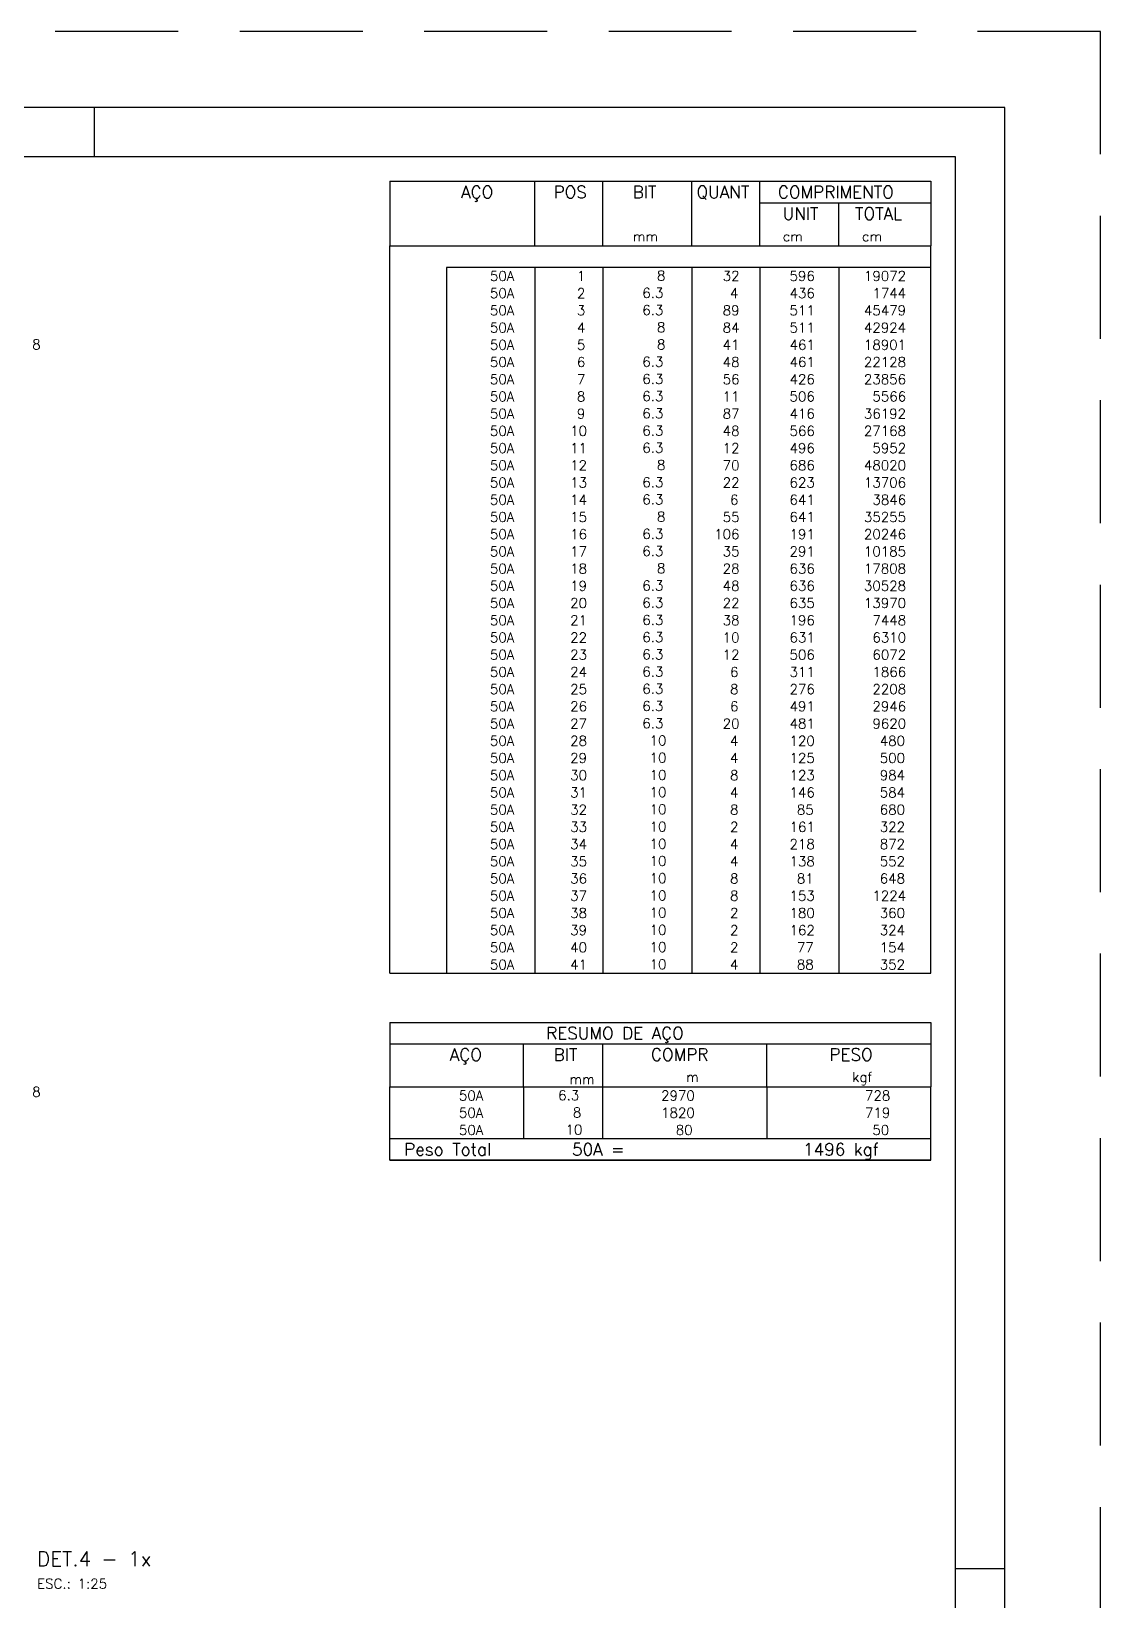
# Model space of a CAD drawing. Extents: x -1.9 to 86, y -1.6 to 60.9.
# Drawn here: x 64.31 to 86.05, y 29.05 to 60.95 of the extents above; entities that cross this region are included whole.
import ezdxf

# ---------------------------------------------------------------- set-up
doc = ezdxf.new("R2010")
doc.units = 0
doc.header["$MEASUREMENT"] = 0
doc.linetypes.add('HIDDEN', pattern=[0.375, 0.25, -0.125])
doc.layers.get('0').update_dxf_attribs({"linetype": 'CONTINUOUS'})
doc.layers.get('Defpoints').update_dxf_attribs({"linetype": 'CONTINUOUS'})
for name, color, linetype in [('ARQ_FOLHA', 7, 'CONTINUOUS'), ('PENA_02', 2, 'CONTINUOUS'), ('PENA_03', 3, 'CONTINUOUS'), ('PENA_05', 5, 'CONTINUOUS')]:
    doc.layers.add(name, color=color, linetype=linetype)
doc.styles.get("Standard").update_dxf_attribs({"font": 'ROMANS.SHX'})

# ---------------------------------------------------------------- blocks, each defined once
blk = doc.blocks.new('FOLHA A1 - 841 X 594')
at = {"layer": 'ARQ_FOLHA', "color": 1}
for p, q in [((-185, 584), (-185, 594)), ((-10, 297), (0, 297))]:
    blk.add_line(p, q, dxfattribs=at)
for points in [[(-841, 0), (0, 0), (0, 594), (-841, 594)], [(-816, 10), (-10, 10), (-10, 584), (-816, 584)]]:
    blk.add_lwpolyline(points, close=True, dxfattribs=at)
at = {"layer": 'Defpoints', "color": 8, "linetype": 'HIDDEN', "ltscale": 100}
blk.add_lwpolyline([(-860.5, 609.5), (-860.5, -15.5), (19.5, -15.5), (19.5, 609.5)], close=True, dxfattribs=at)
blk = doc.blocks.new('*U24')
blk.add_blockref('FOLHA A1 - 841 X 594', (0, 0))

msp = doc.modelspace()

# ---------------------------------------------------------------- linework, layer by layer
at = {"layer": 'PENA_02', "linetype": 'Continuous'}
for p, q in [((71.6, 57.9), (71.6, 56.588)), ((71.6, 57.9), (82.6, 57.9)), ((74.55, 56.588), (74.55, 57.9)), ((75.93, 56.588), (75.93, 57.9)), ((77.74, 56.588), (77.74, 57.9)), ((79.12, 56.588), (79.12, 57.9)), ((82.6, 57.9), (82.6, 56.588)), ((79.12, 57.463), (82.6, 57.463)), ((80.73, 56.588), (80.73, 57.463)), ((71.6, 56.588), (82.6, 56.588)), ((71.6, 56.15), (71.6, 56.588)), ((71.6, 56.588), (82.6, 56.588)), ((82.6, 56.15), (82.6, 56.588)), ((71.6, 55.8), (71.6, 56.15)), ((82.6, 56.15), (72.75, 56.15)), ((72.75, 56.15), (72.75, 55.8)), ((74.55, 56.15), (74.55, 55.8)), ((75.93, 56.15), (75.93, 55.8)), ((77.74, 56.15), (77.74, 55.8)), ((79.12, 56.15), (79.12, 55.8)), ((80.73, 56.15), (80.73, 55.8)), ((82.6, 55.8), (82.6, 56.15)), ((71.6, 55.45), (71.6, 55.8)), ((72.75, 55.8), (72.75, 55.45)), ((74.55, 55.8), (74.55, 55.45)), ((75.93, 55.8), (75.93, 55.45)), ((77.74, 55.8), (77.74, 55.45)), ((79.12, 55.8), (79.12, 55.45)), ((80.73, 55.8), (80.73, 55.45)), ((82.6, 55.45), (82.6, 55.8)), ((71.6, 55.1), (71.6, 55.45)), ((72.75, 55.45), (72.75, 55.1)), ((74.55, 55.45), (74.55, 55.1)), ((75.93, 55.45), (75.93, 55.1)), ((77.74, 55.45), (77.74, 55.1)), ((79.12, 55.45), (79.12, 55.1)), ((80.73, 55.45), (80.73, 55.1)), ((82.6, 55.1), (82.6, 55.45)), ((71.6, 54.75), (71.6, 55.1)), ((72.75, 55.1), (72.75, 54.75)), ((74.55, 55.1), (74.55, 54.75)), ((75.93, 55.1), (75.93, 54.75)), ((77.74, 55.1), (77.74, 54.75)), ((79.12, 55.1), (79.12, 54.75)), ((80.73, 55.1), (80.73, 54.75)), ((82.6, 54.75), (82.6, 55.1)), ((71.6, 54.4), (71.6, 54.75)), ((72.75, 54.75), (72.75, 54.4)), ((74.55, 54.75), (74.55, 54.4)), ((75.93, 54.75), (75.93, 54.4)), ((77.74, 54.75), (77.74, 54.4)), ((79.12, 54.75), (79.12, 54.4)), ((80.73, 54.75), (80.73, 54.4)), ((82.6, 54.4), (82.6, 54.75)), ((71.6, 54.05), (71.6, 54.4)), ((72.75, 54.4), (72.75, 54.05)), ((74.55, 54.4), (74.55, 54.05)), ((75.93, 54.4), (75.93, 54.05)), ((77.74, 54.4), (77.74, 54.05)), ((79.12, 54.4), (79.12, 54.05)), ((80.73, 54.4), (80.73, 54.05)), ((82.6, 54.05), (82.6, 54.4)), ((71.6, 53.7), (71.6, 54.05)), ((72.75, 54.05), (72.75, 53.7)), ((74.55, 54.05), (74.55, 53.7)), ((75.93, 54.05), (75.93, 53.7)), ((77.74, 54.05), (77.74, 53.7)), ((79.12, 54.05), (79.12, 53.7)), ((80.73, 54.05), (80.73, 53.7)), ((82.6, 53.7), (82.6, 54.05)), ((71.6, 53.35), (71.6, 53.7)), ((72.75, 53.7), (72.75, 53.35)), ((74.55, 53.7), (74.55, 53.35)), ((75.93, 53.7), (75.93, 53.35)), ((77.74, 53.7), (77.74, 53.35)), ((79.12, 53.7), (79.12, 53.35)), ((80.73, 53.7), (80.73, 53.35)), ((82.6, 53.35), (82.6, 53.7)), ((71.6, 53), (71.6, 53.35)), ((72.75, 53.35), (72.75, 53)), ((74.55, 53.35), (74.55, 53)), ((75.93, 53.35), (75.93, 53)), ((77.74, 53.35), (77.74, 53)), ((79.12, 53.35), (79.12, 53)), ((80.73, 53.35), (80.73, 53)), ((82.6, 53), (82.6, 53.35)), ((71.6, 52.65), (71.6, 53)), ((72.75, 53), (72.75, 52.65)), ((74.55, 53), (74.55, 52.65)), ((75.93, 53), (75.93, 52.65)), ((77.74, 53), (77.74, 52.65)), ((79.12, 53), (79.12, 52.65)), ((80.73, 53), (80.73, 52.65)), ((82.6, 52.65), (82.6, 53)), ((71.6, 52.3), (71.6, 52.65)), ((72.75, 52.65), (72.75, 52.3)), ((74.55, 52.65), (74.55, 52.3)), ((75.93, 52.65), (75.93, 52.3)), ((77.74, 52.65), (77.74, 52.3)), ((79.12, 52.65), (79.12, 52.3)), ((80.73, 52.65), (80.73, 52.3)), ((82.6, 52.3), (82.6, 52.65)), ((71.6, 51.95), (71.6, 52.3)), ((72.75, 52.3), (72.75, 51.95)), ((74.55, 52.3), (74.55, 51.95)), ((75.93, 52.3), (75.93, 51.95)), ((77.74, 52.3), (77.74, 51.95)), ((79.12, 52.3), (79.12, 51.95)), ((80.73, 52.3), (80.73, 51.95)), ((82.6, 51.95), (82.6, 52.3)), ((71.6, 51.6), (71.6, 51.95)), ((72.75, 51.95), (72.75, 51.6)), ((74.55, 51.95), (74.55, 51.6)), ((75.93, 51.95), (75.93, 51.6)), ((77.74, 51.95), (77.74, 51.6)), ((79.12, 51.95), (79.12, 51.6)), ((80.73, 51.95), (80.73, 51.6)), ((82.6, 51.6), (82.6, 51.95)), ((71.6, 51.25), (71.6, 51.6)), ((72.75, 51.6), (72.75, 51.25)), ((74.55, 51.6), (74.55, 51.25)), ((75.93, 51.6), (75.93, 51.25)), ((77.74, 51.6), (77.74, 51.25)), ((79.12, 51.6), (79.12, 51.25)), ((80.73, 51.6), (80.73, 51.25)), ((82.6, 51.25), (82.6, 51.6)), ((71.6, 50.9), (71.6, 51.25)), ((72.75, 51.25), (72.75, 50.9)), ((74.55, 51.25), (74.55, 50.9)), ((75.93, 51.25), (75.93, 50.9)), ((77.74, 51.25), (77.74, 50.9)), ((79.12, 51.25), (79.12, 50.9)), ((80.73, 51.25), (80.73, 50.9)), ((82.6, 50.9), (82.6, 51.25)), ((71.6, 50.55), (71.6, 50.9)), ((72.75, 50.9), (72.75, 50.55)), ((74.55, 50.9), (74.55, 50.55)), ((75.93, 50.9), (75.93, 50.55)), ((77.74, 50.9), (77.74, 50.55)), ((79.12, 50.9), (79.12, 50.55)), ((80.73, 50.9), (80.73, 50.55)), ((82.6, 50.55), (82.6, 50.9)), ((71.6, 50.2), (71.6, 50.55)), ((72.75, 50.55), (72.75, 50.2)), ((74.55, 50.55), (74.55, 50.2)), ((75.93, 50.55), (75.93, 50.2)), ((77.74, 50.55), (77.74, 50.2)), ((79.12, 50.55), (79.12, 50.2)), ((80.73, 50.55), (80.73, 50.2)), ((82.6, 50.2), (82.6, 50.55)), ((71.6, 49.85), (71.6, 50.2)), ((72.75, 50.2), (72.75, 49.85)), ((74.55, 50.2), (74.55, 49.85)), ((75.93, 50.2), (75.93, 49.85)), ((77.74, 50.2), (77.74, 49.85)), ((79.12, 50.2), (79.12, 49.85)), ((80.73, 50.2), (80.73, 49.85)), ((82.6, 49.85), (82.6, 50.2)), ((71.6, 49.5), (71.6, 49.85)), ((72.75, 49.85), (72.75, 49.5)), ((74.55, 49.85), (74.55, 49.5)), ((75.93, 49.85), (75.93, 49.5)), ((77.74, 49.85), (77.74, 49.5)), ((79.12, 49.85), (79.12, 49.5)), ((80.73, 49.85), (80.73, 49.5)), ((82.6, 49.5), (82.6, 49.85)), ((71.6, 49.15), (71.6, 49.5)), ((72.75, 49.5), (72.75, 49.15)), ((74.55, 49.5), (74.55, 49.15)), ((75.93, 49.5), (75.93, 49.15)), ((77.74, 49.5), (77.74, 49.15)), ((79.12, 49.5), (79.12, 49.15)), ((80.73, 49.5), (80.73, 49.15)), ((82.6, 49.15), (82.6, 49.5)), ((71.6, 48.8), (71.6, 49.15)), ((72.75, 49.15), (72.75, 48.8)), ((74.55, 49.15), (74.55, 48.8)), ((75.93, 49.15), (75.93, 48.8)), ((77.74, 49.15), (77.74, 48.8)), ((79.12, 49.15), (79.12, 48.8)), ((80.73, 49.15), (80.73, 48.8)), ((82.6, 48.8), (82.6, 49.15)), ((71.6, 48.45), (71.6, 48.8)), ((72.75, 48.8), (72.75, 48.45)), ((74.55, 48.8), (74.55, 48.45)), ((75.93, 48.8), (75.93, 48.45)), ((77.74, 48.8), (77.74, 48.45)), ((79.12, 48.8), (79.12, 48.45)), ((80.73, 48.8), (80.73, 48.45)), ((82.6, 48.45), (82.6, 48.8)), ((71.6, 48.1), (71.6, 48.45)), ((72.75, 48.45), (72.75, 48.1)), ((74.55, 48.45), (74.55, 48.1)), ((75.93, 48.45), (75.93, 48.1)), ((77.74, 48.45), (77.74, 48.1)), ((79.12, 48.45), (79.12, 48.1)), ((80.73, 48.45), (80.73, 48.1)), ((82.6, 48.1), (82.6, 48.45)), ((71.6, 47.75), (71.6, 48.1)), ((72.75, 48.1), (72.75, 47.75)), ((74.55, 48.1), (74.55, 47.75)), ((75.93, 48.1), (75.93, 47.75)), ((77.74, 48.1), (77.74, 47.75)), ((79.12, 48.1), (79.12, 47.75)), ((80.73, 48.1), (80.73, 47.75)), ((82.6, 47.75), (82.6, 48.1)), ((71.6, 47.4), (71.6, 47.75)), ((72.75, 47.75), (72.75, 47.4)), ((74.55, 47.75), (74.55, 47.4)), ((75.93, 47.75), (75.93, 47.4)), ((77.74, 47.75), (77.74, 47.4)), ((79.12, 47.75), (79.12, 47.4)), ((80.73, 47.75), (80.73, 47.4)), ((82.6, 47.4), (82.6, 47.75)), ((71.6, 47.05), (71.6, 47.4)), ((72.75, 47.4), (72.75, 47.05)), ((74.55, 47.4), (74.55, 47.05)), ((75.93, 47.4), (75.93, 47.05)), ((77.74, 47.4), (77.74, 47.05)), ((79.12, 47.4), (79.12, 47.05)), ((80.73, 47.4), (80.73, 47.05)), ((82.6, 47.05), (82.6, 47.4)), ((71.6, 46.7), (71.6, 47.05)), ((72.75, 47.05), (72.75, 46.7)), ((74.55, 47.05), (74.55, 46.7)), ((75.93, 47.05), (75.93, 46.7)), ((77.74, 47.05), (77.74, 46.7)), ((79.12, 47.05), (79.12, 46.7)), ((80.73, 47.05), (80.73, 46.7)), ((82.6, 46.7), (82.6, 47.05)), ((71.6, 46.35), (71.6, 46.7)), ((72.75, 46.7), (72.75, 46.35)), ((74.55, 46.7), (74.55, 46.35)), ((75.93, 46.7), (75.93, 46.35)), ((77.74, 46.7), (77.74, 46.35)), ((79.12, 46.7), (79.12, 46.35)), ((80.73, 46.7), (80.73, 46.35)), ((82.6, 46.35), (82.6, 46.7)), ((71.6, 46), (71.6, 46.35)), ((72.75, 46.35), (72.75, 46)), ((74.55, 46.35), (74.55, 46)), ((75.93, 46.35), (75.93, 46)), ((77.74, 46.35), (77.74, 46)), ((79.12, 46.35), (79.12, 46)), ((80.73, 46.35), (80.73, 46)), ((82.6, 46), (82.6, 46.35)), ((71.6, 45.65), (71.6, 46)), ((72.75, 46), (72.75, 45.65)), ((74.55, 46), (74.55, 45.65)), ((75.93, 46), (75.93, 45.65)), ((77.74, 46), (77.74, 45.65)), ((79.12, 46), (79.12, 45.65)), ((80.73, 46), (80.73, 45.65)), ((82.6, 45.65), (82.6, 46)), ((71.6, 45.3), (71.6, 45.65)), ((72.75, 45.65), (72.75, 45.3)), ((74.55, 45.65), (74.55, 45.3)), ((75.93, 45.65), (75.93, 45.3)), ((77.74, 45.65), (77.74, 45.3)), ((79.12, 45.65), (79.12, 45.3)), ((80.73, 45.65), (80.73, 45.3)), ((82.6, 45.3), (82.6, 45.65)), ((71.6, 44.95), (71.6, 45.3)), ((72.75, 45.3), (72.75, 44.95)), ((74.55, 45.3), (74.55, 44.95)), ((75.93, 45.3), (75.93, 44.95)), ((77.74, 45.3), (77.74, 44.95)), ((79.12, 45.3), (79.12, 44.95)), ((80.73, 45.3), (80.73, 44.95)), ((82.6, 44.95), (82.6, 45.3)), ((71.6, 44.6), (71.6, 44.95)), ((72.75, 44.95), (72.75, 44.6)), ((74.55, 44.95), (74.55, 44.6)), ((75.93, 44.95), (75.93, 44.6)), ((77.74, 44.95), (77.74, 44.6)), ((79.12, 44.95), (79.12, 44.6)), ((80.73, 44.95), (80.73, 44.6)), ((82.6, 44.6), (82.6, 44.95)), ((71.6, 44.25), (71.6, 44.6)), ((72.75, 44.6), (72.75, 44.25)), ((74.55, 44.6), (74.55, 44.25)), ((75.93, 44.6), (75.93, 44.25)), ((77.74, 44.6), (77.74, 44.25)), ((79.12, 44.6), (79.12, 44.25)), ((80.73, 44.6), (80.73, 44.25)), ((82.6, 44.25), (82.6, 44.6)), ((71.6, 43.9), (71.6, 44.25)), ((72.75, 44.25), (72.75, 43.9)), ((74.55, 44.25), (74.55, 43.9)), ((75.93, 44.25), (75.93, 43.9)), ((77.74, 44.25), (77.74, 43.9)), ((79.12, 44.25), (79.12, 43.9)), ((80.73, 44.25), (80.73, 43.9)), ((82.6, 43.9), (82.6, 44.25)), ((71.6, 43.55), (71.6, 43.9)), ((72.75, 43.9), (72.75, 43.55)), ((74.55, 43.9), (74.55, 43.55)), ((75.93, 43.9), (75.93, 43.55)), ((77.74, 43.9), (77.74, 43.55)), ((79.12, 43.9), (79.12, 43.55)), ((80.73, 43.9), (80.73, 43.55)), ((82.6, 43.55), (82.6, 43.9)), ((71.6, 43.2), (71.6, 43.55)), ((72.75, 43.55), (72.75, 43.2)), ((74.55, 43.55), (74.55, 43.2)), ((75.93, 43.55), (75.93, 43.2)), ((77.74, 43.55), (77.74, 43.2)), ((79.12, 43.55), (79.12, 43.2)), ((80.73, 43.55), (80.73, 43.2)), ((82.6, 43.2), (82.6, 43.55)), ((71.6, 42.85), (71.6, 43.2)), ((72.75, 43.2), (72.75, 42.85)), ((74.55, 43.2), (74.55, 42.85)), ((75.93, 43.2), (75.93, 42.85)), ((77.74, 43.2), (77.74, 42.85)), ((79.12, 43.2), (79.12, 42.85)), ((80.73, 43.2), (80.73, 42.85)), ((82.6, 42.85), (82.6, 43.2)), ((71.6, 42.5), (71.6, 42.85)), ((72.75, 42.85), (72.75, 42.5)), ((74.55, 42.85), (74.55, 42.5)), ((75.93, 42.85), (75.93, 42.5)), ((77.74, 42.85), (77.74, 42.5)), ((79.12, 42.85), (79.12, 42.5)), ((80.73, 42.85), (80.73, 42.5)), ((82.6, 42.5), (82.6, 42.85)), ((71.6, 42.15), (71.6, 42.5)), ((72.75, 42.5), (72.75, 42.15)), ((74.55, 42.5), (74.55, 42.15)), ((75.93, 42.5), (75.93, 42.15)), ((77.74, 42.5), (77.74, 42.15)), ((79.12, 42.5), (79.12, 42.15)), ((80.73, 42.5), (80.73, 42.15)), ((82.6, 42.15), (82.6, 42.5)), ((71.6, 41.8), (71.6, 42.15)), ((72.75, 42.15), (72.75, 41.8)), ((74.55, 42.15), (74.55, 41.8)), ((75.93, 42.15), (75.93, 41.8)), ((77.74, 42.15), (77.74, 41.8)), ((79.12, 42.15), (79.12, 41.8)), ((80.73, 42.15), (80.73, 41.8)), ((82.6, 41.8), (82.6, 42.15)), ((71.6, 41.8), (82.6, 41.8)), ((71.6, 40.8), (71.6, 39.488)), ((71.6, 40.8), (82.6, 40.8)), ((82.6, 40.8), (82.6, 39.488)), ((71.6, 40.363), (82.6, 40.363)), ((74.32, 39.488), (74.32, 40.363)), ((75.93, 39.488), (75.93, 40.363)), ((79.265, 39.488), (79.265, 40.363)), ((71.6, 39.488), (82.6, 39.488)), ((71.6, 39.138), (71.6, 39.488)), ((74.32, 39.488), (74.32, 39.138)), ((75.93, 39.138), (75.93, 39.488)), ((79.265, 39.488), (79.265, 39.138)), ((82.6, 39.138), (82.6, 39.488)), ((71.6, 38.788), (71.6, 39.138)), ((74.32, 39.138), (74.32, 38.788)), ((75.93, 38.788), (75.93, 39.138)), ((79.265, 39.138), (79.265, 38.788)), ((82.6, 38.788), (82.6, 39.138)), ((71.6, 38.438), (71.6, 38.788)), ((74.32, 38.788), (74.32, 38.438)), ((75.93, 38.438), (75.93, 38.788)), ((79.265, 38.788), (79.265, 38.438)), ((82.6, 38.438), (82.6, 38.788)), ((71.6, 38.438), (82.6, 38.438)), ((71.6, 38), (71.6, 38.438)), ((71.6, 38.438), (82.6, 38.438)), ((82.6, 38), (82.6, 38.438)), ((82.6, 38), (71.6, 38)), ((71.6, 38), (82.6, 38))]:
    msp.add_line(p, q, dxfattribs=at)

# ---------------------------------------------------------------- block references
at = {"xscale": 0.09999999999999938, "yscale": 0.09999999999999938, "zscale": 0.09999999999999938}
msp.add_blockref('*U24', (84.1, -0.002), dxfattribs=at)

# ---------------------------------------------------------------- texts
at = {"layer": 'PENA_02', "linetype": 'Continuous'}
for s, height, p in [('AÇO', 0.25, (73.05, 57.556)), ('POS', 0.25, (74.93, 57.556)), ('BIT', 0.25, (76.54, 57.556)), ('QUANT', 0.25, (77.836, 57.556)), ('COMPRIMENTO', 0.25, (79.489, 57.556)), ('UNIT', 0.25, (79.587, 57.119)), ('TOTAL', 0.25, (81.059, 57.119)), ('mm', 0.2, (76.54, 56.681)), ('cm', 0.2, (79.587, 56.681)), ('cm', 0.2, (81.197, 56.681)), ('     50A', 0.2, (72.89, 55.875)), ('  1', 0.2, (75.13, 55.875)), ('      8', 0.2, (76.137, 55.881)), ('   32', 0.2, (77.92, 55.875)), ('    596', 0.2, (79.13, 55.875)), ('  19072', 0.2, (80.964, 55.875)), ('     50A', 0.2, (72.89, 55.525)), ('  2', 0.2, (75.13, 55.525)), ('    6.3', 0.2, (76.137, 55.531)), ('    4', 0.2, (77.92, 55.525)), ('    436', 0.2, (79.13, 55.525)), ('   1744', 0.2, (80.964, 55.525)), ('     50A', 0.2, (72.89, 55.175)), ('  3', 0.2, (75.13, 55.175)), ('    6.3', 0.2, (76.137, 55.181)), ('   89', 0.2, (77.92, 55.175)), ('    511', 0.2, (79.13, 55.175)), ('  45479', 0.2, (80.964, 55.175)), ('     50A', 0.2, (72.89, 54.825)), ('  4', 0.2, (75.13, 54.825)), ('      8', 0.2, (76.137, 54.831)), ('   84', 0.2, (77.92, 54.825)), ('    511', 0.2, (79.13, 54.825)), ('  42924', 0.2, (80.964, 54.825)), ('     50A', 0.2, (72.89, 54.475)), ('  5', 0.2, (75.13, 54.475)), ('      8', 0.2, (76.137, 54.481)), ('   41', 0.2, (77.92, 54.475)), ('    461', 0.2, (79.13, 54.475)), ('  18901', 0.2, (80.964, 54.475)), ('     50A', 0.2, (72.89, 54.125)), ('  6', 0.2, (75.13, 54.125)), ('    6.3', 0.2, (76.137, 54.131)), ('   48', 0.2, (77.92, 54.125)), ('    461', 0.2, (79.13, 54.125)), ('  22128', 0.2, (80.964, 54.125)), ('     50A', 0.2, (72.89, 53.775)), ('  7', 0.2, (75.13, 53.775)), ('    6.3', 0.2, (76.137, 53.781)), ('   56', 0.2, (77.92, 53.775)), ('    426', 0.2, (79.13, 53.775)), ('  23856', 0.2, (80.964, 53.775)), ('     50A', 0.2, (72.89, 53.425)), ('  8', 0.2, (75.13, 53.425)), ('    6.3', 0.2, (76.137, 53.431)), ('   11', 0.2, (77.92, 53.425)), ('    506', 0.2, (79.13, 53.425)), ('   5566', 0.2, (80.964, 53.425)), ('    6.3', 0.2, (76.137, 53.081)), ('     50A', 0.2, (72.89, 53.075)), ('  9', 0.2, (75.13, 53.075)), ('   87', 0.2, (77.92, 53.075)), ('    416', 0.2, (79.13, 53.075)), ('  36192', 0.2, (80.964, 53.075)), ('     50A', 0.2, (72.89, 52.725)), (' 10', 0.2, (75.13, 52.725)), ('    6.3', 0.2, (76.137, 52.731)), ('   48', 0.2, (77.92, 52.725)), ('    566', 0.2, (79.13, 52.725)), ('  27168', 0.2, (80.964, 52.725)), ('     50A', 0.2, (72.89, 52.375)), (' 11', 0.2, (75.13, 52.375)), ('    6.3', 0.2, (76.137, 52.381)), ('   12', 0.2, (77.92, 52.375)), ('    496', 0.2, (79.13, 52.375)), ('   5952', 0.2, (80.964, 52.375)), ('     50A', 0.2, (72.89, 52.025)), (' 12', 0.2, (75.13, 52.025)), ('      8', 0.2, (76.137, 52.031)), ('   70', 0.2, (77.92, 52.025)), ('    686', 0.2, (79.13, 52.025)), ('  48020', 0.2, (80.964, 52.025)), ('     50A', 0.2, (72.89, 51.675)), (' 13', 0.2, (75.13, 51.675)), ('    6.3', 0.2, (76.137, 51.681)), ('   22', 0.2, (77.92, 51.675)), ('    623', 0.2, (79.13, 51.675)), ('  13706', 0.2, (80.964, 51.675)), ('     50A', 0.2, (72.89, 51.325)), (' 14', 0.2, (75.13, 51.325)), ('    6.3', 0.2, (76.137, 51.331)), ('    6', 0.2, (77.92, 51.325)), ('    641', 0.2, (79.13, 51.325)), ('   3846', 0.2, (80.964, 51.325)), ('     50A', 0.2, (72.89, 50.975)), (' 15', 0.2, (75.13, 50.975)), ('      8', 0.2, (76.137, 50.981)), ('   55', 0.2, (77.92, 50.975)), ('    641', 0.2, (79.13, 50.975)), ('  35255', 0.2, (80.964, 50.975)), ('     50A', 0.2, (72.89, 50.625)), (' 16', 0.2, (75.13, 50.625)), ('    6.3', 0.2, (76.137, 50.631)), ('  106', 0.2, (77.92, 50.625)), ('    191', 0.2, (79.13, 50.625)), ('  20246', 0.2, (80.964, 50.625)), ('     50A', 0.2, (72.89, 50.275)), (' 17', 0.2, (75.13, 50.275)), ('    6.3', 0.2, (76.137, 50.281)), ('   35', 0.2, (77.92, 50.275)), ('    291', 0.2, (79.13, 50.275)), ('  10185', 0.2, (80.964, 50.275)), ('     50A', 0.2, (72.89, 49.925)), (' 18', 0.2, (75.13, 49.925)), ('      8', 0.2, (76.137, 49.931)), ('   28', 0.2, (77.92, 49.925)), ('    636', 0.2, (79.13, 49.925)), ('  17808', 0.2, (80.964, 49.925)), ('     50A', 0.2, (72.89, 49.575)), (' 19', 0.2, (75.13, 49.575)), ('    6.3', 0.2, (76.137, 49.581)), ('   48', 0.2, (77.92, 49.575)), ('    636', 0.2, (79.13, 49.575)), ('  30528', 0.2, (80.964, 49.575)), ('     50A', 0.2, (72.89, 49.225)), (' 20', 0.2, (75.13, 49.225)), ('    6.3', 0.2, (76.137, 49.231)), ('   22', 0.2, (77.92, 49.225)), ('    635', 0.2, (79.13, 49.225)), ('  13970', 0.2, (80.964, 49.225)), ('     50A', 0.2, (72.89, 48.875)), (' 21', 0.2, (75.13, 48.875)), ('    6.3', 0.2, (76.137, 48.881)), ('   38', 0.2, (77.92, 48.875)), ('    196', 0.2, (79.13, 48.875)), ('   7448', 0.2, (80.964, 48.875)), ('     50A', 0.2, (72.89, 48.525)), (' 22', 0.2, (75.13, 48.525)), ('    6.3', 0.2, (76.137, 48.531)), ('   10', 0.2, (77.92, 48.525)), ('    631', 0.2, (79.13, 48.525)), ('   6310', 0.2, (80.964, 48.525)), ('     50A', 0.2, (72.89, 48.175)), (' 23', 0.2, (75.13, 48.175)), ('    6.3', 0.2, (76.137, 48.181)), ('   12', 0.2, (77.92, 48.175)), ('    506', 0.2, (79.13, 48.175)), ('   6072', 0.2, (80.964, 48.175)), ('     50A', 0.2, (72.89, 47.825)), (' 24', 0.2, (75.13, 47.825)), ('    6.3', 0.2, (76.137, 47.831)), ('    6', 0.2, (77.92, 47.825)), ('    311', 0.2, (79.13, 47.825)), ('   1866', 0.2, (80.964, 47.825)), ('     50A', 0.2, (72.89, 47.475)), (' 25', 0.2, (75.13, 47.475)), ('    6.3', 0.2, (76.137, 47.481)), ('    8', 0.2, (77.92, 47.475)), ('    276', 0.2, (79.13, 47.475)), ('   2208', 0.2, (80.964, 47.475)), ('     50A', 0.2, (72.89, 47.125)), (' 26', 0.2, (75.13, 47.125)), ('    6.3', 0.2, (76.137, 47.131)), ('    6', 0.2, (77.92, 47.125)), ('    491', 0.2, (79.13, 47.125)), ('   2946', 0.2, (80.964, 47.125)), ('     50A', 0.2, (72.89, 46.775)), (' 27', 0.2, (75.13, 46.775)), ('    6.3', 0.2, (76.137, 46.781)), ('   20', 0.2, (77.92, 46.775)), ('    481', 0.2, (79.13, 46.775)), ('   9620', 0.2, (80.964, 46.775)), ('     50A', 0.2, (72.89, 46.425)), (' 28', 0.2, (75.13, 46.425)), ('     10', 0.2, (76.137, 46.431)), ('    4', 0.2, (77.92, 46.425)), ('    120', 0.2, (79.13, 46.425)), ('    480', 0.2, (80.964, 46.425)), ('     50A', 0.2, (72.89, 46.075)), (' 29', 0.2, (75.13, 46.075)), ('     10', 0.2, (76.137, 46.081)), ('    4', 0.2, (77.92, 46.075)), ('    125', 0.2, (79.13, 46.075)), ('    500', 0.2, (80.964, 46.075)), ('     50A', 0.2, (72.89, 45.725)), (' 30', 0.2, (75.13, 45.725)), ('     10', 0.2, (76.137, 45.731)), ('    8', 0.2, (77.92, 45.725)), ('    123', 0.2, (79.13, 45.725)), ('    984', 0.2, (80.964, 45.725)), ('     50A', 0.2, (72.89, 45.375)), (' 31', 0.2, (75.13, 45.375)), ('     10', 0.2, (76.137, 45.381)), ('    4', 0.2, (77.92, 45.375)), ('    146', 0.2, (79.13, 45.375)), ('    584', 0.2, (80.964, 45.375)), ('     50A', 0.2, (72.89, 45.025)), (' 32', 0.2, (75.13, 45.025)), ('     10', 0.2, (76.137, 45.031)), ('    8', 0.2, (77.92, 45.025)), ('     85', 0.2, (79.13, 45.025)), ('    680', 0.2, (80.964, 45.025)), ('     50A', 0.2, (72.89, 44.675)), (' 33', 0.2, (75.13, 44.675)), ('     10', 0.2, (76.137, 44.681)), ('    2', 0.2, (77.92, 44.675)), ('    161', 0.2, (79.13, 44.675)), ('    322', 0.2, (80.964, 44.675)), ('     50A', 0.2, (72.89, 44.325)), (' 34', 0.2, (75.13, 44.325)), ('     10', 0.2, (76.137, 44.331)), ('    4', 0.2, (77.92, 44.325)), ('    218', 0.2, (79.13, 44.325)), ('    872', 0.2, (80.964, 44.325)), ('     50A', 0.2, (72.89, 43.975)), (' 35', 0.2, (75.13, 43.975)), ('     10', 0.2, (76.137, 43.981)), ('    4', 0.2, (77.92, 43.975)), ('    138', 0.2, (79.13, 43.975)), ('    552', 0.2, (80.964, 43.975)), ('     50A', 0.2, (72.89, 43.625)), (' 36', 0.2, (75.13, 43.625)), ('     10', 0.2, (76.137, 43.631)), ('    8', 0.2, (77.92, 43.625)), ('     81', 0.2, (79.13, 43.625)), ('    648', 0.2, (80.964, 43.625)), ('     50A', 0.2, (72.89, 43.275)), (' 37', 0.2, (75.13, 43.275)), ('     10', 0.2, (76.137, 43.281)), ('    8', 0.2, (77.92, 43.275)), ('    153', 0.2, (79.13, 43.275)), ('   1224', 0.2, (80.964, 43.275)), ('     50A', 0.2, (72.89, 42.925)), (' 38', 0.2, (75.13, 42.925)), ('     10', 0.2, (76.137, 42.931)), ('    2', 0.2, (77.92, 42.925)), ('    180', 0.2, (79.13, 42.925)), ('    360', 0.2, (80.964, 42.925)), ('     50A', 0.2, (72.89, 42.575)), (' 39', 0.2, (75.13, 42.575)), ('     10', 0.2, (76.137, 42.581)), ('    2', 0.2, (77.92, 42.575)), ('    162', 0.2, (79.13, 42.575)), ('    324', 0.2, (80.964, 42.575)), ('     10', 0.2, (76.137, 42.231)), ('     50A', 0.2, (72.89, 42.225)), (' 40', 0.2, (75.13, 42.225)), ('    2', 0.2, (77.92, 42.225)), ('     77', 0.2, (79.13, 42.225)), ('    154', 0.2, (80.964, 42.225)), ('     50A', 0.2, (72.89, 41.875)), (' 41', 0.2, (75.13, 41.875)), ('     10', 0.2, (76.137, 41.881)), ('    4', 0.2, (77.92, 41.875)), ('     88', 0.2, (79.13, 41.875)), ('    352', 0.2, (80.964, 41.875)), ('RESUMO DE AÇO', 0.25, (74.78, 40.456)), ('AÇO', 0.25, (72.82, 40.019)), ('BIT', 0.25, (74.93, 40.019)), ('COMPR', 0.25, (76.909, 40.022)), ('PESO', 0.25, (80.538, 40.022)), ('mm', 0.2, (75.251, 39.545)), ('m', 0.2, (77.623, 39.591)), ('kgf', 0.2, (81.001, 39.591)), ('     50A', 0.2, (72.26, 39.213)), ('    6.3', 0.2, (74.427, 39.219)), ('   2970', 0.2, (76.668, 39.213)), ('     728', 0.2, (80.515, 39.213)), ('     50A', 0.2, (72.26, 38.863)), ('      8', 0.2, (74.427, 38.869)), ('   1820', 0.2, (76.668, 38.863)), ('     719', 0.2, (80.515, 38.863)), ('     50A', 0.2, (72.26, 38.513)), ('     10', 0.2, (74.427, 38.519)), ('     80', 0.2, (76.668, 38.513)), ('      50', 0.2, (80.515, 38.513)), ('Peso Total        50A =', 0.25, (71.893, 38.094)), ('    1496 kgf', 0.25, (79.257, 38.094))]:
    msp.add_text(s, height=height, dxfattribs=at).set_placement(p)
at = {"layer": 'PENA_03', "linetype": 'Continuous'}
for s, p in [('8', (64.332, 54.483)), ('8', (64.332, 39.288)), ('ESC.: 1:25', (64.431, 29.29))]:
    msp.add_text(s, height=0.2, dxfattribs=at).set_placement(p)
at = {"layer": 'PENA_05', "linetype": 'Continuous'}
msp.add_text('DET.4 - 1x', height=0.3, dxfattribs=at).set_placement((64.426, 29.745))

doc.saveas('drawing.dxf')
